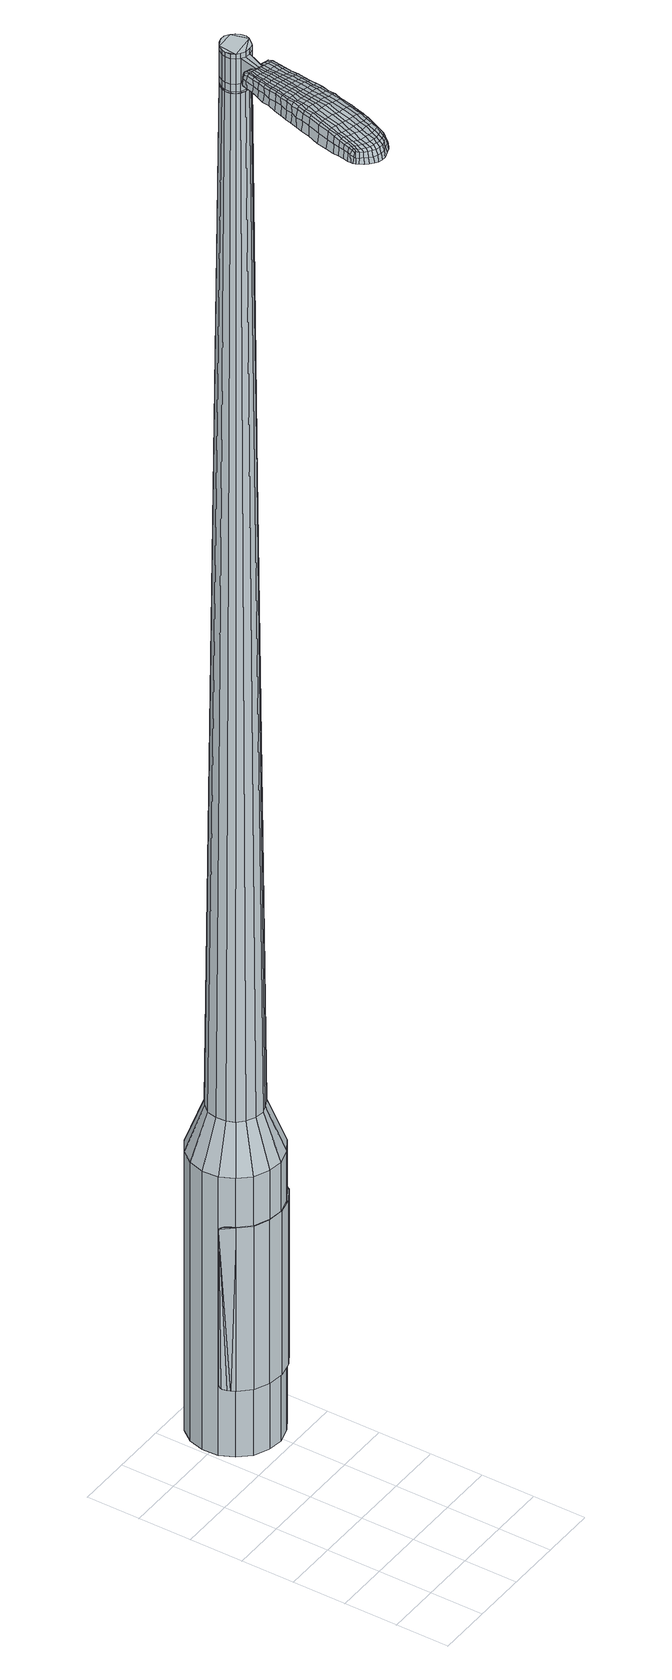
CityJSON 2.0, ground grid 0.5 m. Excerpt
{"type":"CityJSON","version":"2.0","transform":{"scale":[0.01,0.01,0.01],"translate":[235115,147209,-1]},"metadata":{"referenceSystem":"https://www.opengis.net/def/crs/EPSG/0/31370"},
"CityObjects":{
"object1":{"type":"GenericCityObject","attributes":{"cluster":359,"mean_distance_to_centroid":0.32,"new_centroid_x":235115.94,"new_centroid_y":147211.55,"mean_distance_to_camera":8.25,"H1":0.572,"H2":-12.53,"Z_final":112.65,"cluster2":-1,"proj_x":235111.72,"proj_y":147210.34,"id_line":88332,"bearing_l":344.05,"distance":4.39,"orientation":"right","G_obj":254.05},"geometry":[{"type":"MultiSurface","lod":"2","boundaries":[[[0,1,2,3]],[[1,4,5,2]],[[4,6,7,5]],[[6,8,9,7]],[[8,10,11,9]],[[10,12,13,11]],[[12,14,15,13]],[[14,16,17,15]],[[16,18,19,17]],[[18,20,21,19]],[[20,22,23,21]],[[22,24,25,23]],[[24,26,27,25]],[[26,28,29,27]],[[28,30,31,29]],[[30,32,33,31]],[[32,34,35,33]],[[34,0,3,35]],[[36,37,38,39]],[[38,40,41,42]],[[41,43,42]],[[42,44,45,46]],[[45,47,46]],[[46,48,49,50]],[[49,51,50]],[[42,46,50,38]],[[50,52,39,38]],[[53,36,39]],[[2,5,7,35]],[[7,9,11,15]],[[11,13,15]],[[15,17,19,23]],[[19,21,23]],[[23,25,27,31]],[[27,29,31]],[[15,23,31,7]],[[31,33,35,7]],[[3,2,35]],[[1,0,54,55]],[[0,34,56,54]],[[34,32,57,56]],[[32,30,58,57]],[[30,28,59,58]],[[28,26,60,59]],[[26,24,61,60]],[[24,22,62,61]],[[22,20,63,62]],[[20,18,64,63]],[[18,16,65,64]],[[16,14,66,65]],[[14,12,67,66]],[[12,10,68,67]],[[10,8,69,68]],[[8,6,70,69]],[[6,4,71,70]],[[4,1,55,71]],[[55,54,72,73]],[[54,56,74,72]],[[56,57,75,74]],[[57,58,76,75]],[[58,59,77,76]],[[59,60,78,77]],[[60,61,79,78]],[[61,62,80,79]],[[62,63,81,80]],[[63,64,82,81]],[[64,65,83,82]],[[65,66,84,83]],[[66,67,85,84]],[[67,68,86,85]],[[68,69,87,86]],[[69,70,88,87]],[[70,71,89,88]],[[71,55,73,89]],[[90,91,92,93]],[[94,95,91,90]],[[96,97,95,94]],[[76,98,97,96]],[[77,99,98,76]],[[100,101,99,77]],[[79,102,101,100]],[[80,103,102,79]],[[81,104,103,80]],[[105,106,104,81]],[[107,108,106,105]],[[109,110,108,107]],[[85,111,110,109]],[[112,113,111,85]],[[87,114,113,112]],[[115,116,114,87]],[[89,117,116,115]],[[93,92,117,89]],[[118,119,120,121]],[[122,118,121,123]],[[124,122,123,125]],[[126,124,125,127]],[[128,126,127,129]],[[130,128,129,131]],[[132,130,131,133]],[[134,132,133,135]],[[136,134,135,137]],[[138,136,137,139]],[[140,138,139,141]],[[142,140,141,143]],[[144,142,143,145]],[[146,144,145,147]],[[148,146,147,149]],[[150,148,149,151]],[[73,72,90,93]],[[72,74,94,90]],[[74,75,96,94]],[[75,76,96]],[[78,100,77]],[[78,79,100]],[[82,105,81]],[[82,83,107,105]],[[83,84,109,107]],[[84,85,109]],[[86,112,85]],[[86,87,112]],[[88,115,87]],[[88,89,115]],[[73,93,89]],[[152,153,92,91]],[[153,117,92]],[[154,116,117]],[[154,114,116]],[[155,113,114]],[[155,111,113]],[[156,110,111]],[[156,157,108,110]],[[157,158,106,108]],[[158,104,106]],[[159,101,102]],[[159,99,101]],[[160,97,98]],[[160,161,95,97]],[[161,152,91,95]],[[39,52,150,162]],[[153,152,163,151]],[[53,39,162,119]],[[152,161,120,163]],[[36,53,119,118]],[[161,160,121,120]],[[37,36,118,122]],[[160,98,123,121]],[[38,37,122,124]],[[98,99,125,123]],[[40,38,124,126]],[[99,159,127,125]],[[41,40,126,128]],[[159,102,129,127]],[[43,41,128,130]],[[102,103,131,129]],[[42,43,130,132]],[[103,104,133,131]],[[44,42,132,134]],[[104,158,135,133]],[[45,44,134,136]],[[158,157,137,135]],[[47,45,136,138]],[[157,156,139,137]],[[46,47,138,140]],[[156,111,141,139]],[[48,46,140,142]],[[111,155,143,141]],[[49,48,142,144]],[[155,114,145,143]],[[51,49,144,146]],[[114,154,147,145]],[[50,51,146,148]],[[154,117,149,147]],[[52,50,148,150]],[[117,153,151,149]],[[150,151,164,165]],[[151,163,166,164]],[[163,120,167,166]],[[120,119,168,167]],[[119,162,169,168]],[[162,150,165,169]],[[170,171,172,173]],[[174,170,173,175]],[[170,174,176,177]],[[171,170,177,178]],[[179,180,181,182]],[[183,179,182,184]],[[179,183,185,186]],[[180,179,186,187]],[[188,189,190,191]],[[192,188,191,193]],[[188,192,194,195]],[[189,188,195,196]],[[197,198,199,200]],[[201,197,200,202]],[[197,201,203,204]],[[198,197,204,205]],[[206,207,208,209]],[[210,206,209,211]],[[206,210,212,213]],[[207,206,213,214]],[[215,216,217,218]],[[219,215,218,220]],[[215,219,221,222]],[[216,215,222,223]],[[224,225,226,227]],[[216,224,227,217]],[[224,216,223,228]],[[225,224,228,229]],[[230,231,232,233]],[[225,230,233,226]],[[230,225,229,234]],[[231,230,234,235]],[[236,174,175,237]],[[231,236,237,232]],[[236,231,235,238]],[[174,236,238,176]],[[239,240,241,242]],[[243,239,242,244]],[[239,243,245,246]],[[240,239,246,247]],[[248,249,250,251]],[[240,248,251,241]],[[248,240,247,252]],[[249,248,252,253]],[[254,255,256,257]],[[249,254,257,250]],[[254,249,253,258]],[[255,254,258,259]],[[260,261,262,263]],[[255,260,263,256]],[[260,255,259,264]],[[261,260,264,265]],[[266,171,178,267]],[[261,266,267,262]],[[266,261,265,268]],[[171,266,268,172]],[[269,270,271,272]],[[273,269,272,274]],[[269,273,275,276]],[[270,269,276,277]],[[278,279,280,281]],[[270,278,281,271]],[[278,270,277,282]],[[279,278,282,283]],[[284,285,286,287]],[[279,284,287,280]],[[284,279,283,288]],[[285,284,288,289]],[[290,183,184,291]],[[285,290,291,286]],[[290,285,289,292]],[[183,290,292,185]],[[293,294,295,296]],[[297,293,296,298]],[[293,297,299,300]],[[294,293,300,301]],[[302,303,304,305]],[[294,302,305,295]],[[302,294,301,306]],[[303,302,306,307]],[[308,309,310,311]],[[303,308,311,304]],[[308,303,307,312]],[[309,308,312,313]],[[314,315,316,317]],[[309,314,317,310]],[[314,309,313,318]],[[315,314,318,319]],[[320,180,187,321]],[[315,320,321,316]],[[320,315,319,322]],[[180,320,322,181]],[[323,209,208,324]],[[325,323,324,326]],[[323,325,327,328]],[[209,323,328,211]],[[329,325,326,330]],[[331,329,330,332]],[[329,331,333,334]],[[325,329,334,327]],[[335,331,332,336]],[[337,335,336,338]],[[335,337,339,340]],[[331,335,340,333]],[[341,337,338,342]],[[343,341,342,344]],[[341,343,345,346]],[[337,341,346,339]],[[347,343,344,348]],[[198,347,348,199]],[[347,198,205,349]],[[343,347,349,345]],[[350,351,196,195]],[[352,350,195,194]],[[350,352,353,354]],[[351,350,354,355]],[[356,357,355,354]],[[358,356,354,353]],[[356,358,359,360]],[[357,356,360,361]],[[362,363,361,360]],[[364,362,360,359]],[[362,364,365,366]],[[363,362,366,367]],[[368,369,367,366]],[[370,368,366,365]],[[368,370,203,201]],[[369,368,201,202]],[[371,372,373,374]],[[273,371,374,275]],[[371,273,274,375]],[[372,371,375,376]],[[377,192,193,378]],[[372,377,378,373]],[[377,372,376,379]],[[192,377,379,194]],[[380,381,382,383]],[[219,380,383,221]],[[380,219,220,384]],[[381,380,384,385]],[[386,387,388,389]],[[381,386,389,382]],[[386,381,385,390]],[[387,386,390,391]],[[392,189,196,393]],[[387,392,393,388]],[[392,387,391,394]],[[189,392,394,190]],[[395,396,397,398]],[[177,395,398,178]],[[395,177,176,399]],[[396,395,399,400]],[[401,402,403,404]],[[396,401,404,397]],[[401,396,400,405]],[[402,401,405,406]],[[407,200,199,408]],[[402,407,408,403]],[[407,402,406,409]],[[200,407,409,202]],[[410,411,412,413]],[[182,410,413,184]],[[410,182,181,414]],[[411,410,414,415]],[[416,204,203,417]],[[411,416,417,412]],[[416,411,415,418]],[[204,416,418,205]],[[419,420,421,422]],[[297,419,422,299]],[[419,297,298,423]],[[420,419,423,424]],[[425,210,211,426]],[[420,425,426,421]],[[425,420,424,427]],[[210,425,427,212]],[[428,429,430,431]],[[243,428,431,245]],[[428,243,244,432]],[[429,428,432,433]],[[434,435,436,437]],[[429,434,437,430]],[[434,429,433,438]],[[435,434,438,439]],[[440,207,214,441]],[[435,440,441,436]],[[440,435,439,442]],[[207,440,442,208]],[[443,444,433,432]],[[242,443,432,244]],[[443,242,241,445]],[[444,443,445,446]],[[447,448,439,438]],[[444,447,438,433]],[[447,444,446,449]],[[448,447,449,450]],[[451,324,208,442]],[[448,451,442,439]],[[451,448,450,452]],[[324,451,452,326]],[[453,454,455,456]],[[300,453,456,301]],[[453,300,299,422]],[[454,453,422,421]],[[457,328,327,458]],[[454,457,458,455]],[[457,454,421,426]],[[328,457,426,211]],[[459,460,446,445]],[[251,459,445,241]],[[459,251,250,461]],[[460,459,461,462]],[[463,464,450,449]],[[460,463,449,446]],[[463,460,462,465]],[[464,463,465,466]],[[467,330,326,452]],[[464,467,452,450]],[[467,464,466,468]],[[330,467,468,332]],[[469,470,471,472]],[[306,469,472,307]],[[469,306,301,456]],[[470,469,456,455]],[[473,334,333,474]],[[470,473,474,471]],[[473,470,455,458]],[[334,473,458,327]],[[475,476,462,461]],[[257,475,461,250]],[[475,257,256,477]],[[476,475,477,478]],[[479,480,466,465]],[[476,479,465,462]],[[479,476,478,481]],[[480,479,481,482]],[[483,336,332,468]],[[480,483,468,466]],[[483,480,482,484]],[[336,483,484,338]],[[485,486,487,488]],[[312,485,488,313]],[[485,312,307,472]],[[486,485,472,471]],[[489,340,339,490]],[[486,489,490,487]],[[489,486,471,474]],[[340,489,474,333]],[[491,492,478,477]],[[263,491,477,256]],[[491,263,262,493]],[[492,491,493,494]],[[495,496,482,481]],[[492,495,481,478]],[[495,492,494,497]],[[496,495,497,498]],[[499,342,338,484]],[[496,499,484,482]],[[499,496,498,500]],[[342,499,500,344]],[[501,502,503,504]],[[318,501,504,319]],[[501,318,313,488]],[[502,501,488,487]],[[505,346,345,506]],[[502,505,506,503]],[[505,502,487,490]],[[346,505,490,339]],[[507,508,494,493]],[[267,507,493,262]],[[507,267,178,398]],[[508,507,398,397]],[[509,510,498,497]],[[508,509,497,494]],[[509,508,397,404]],[[510,509,404,403]],[[511,348,344,500]],[[510,511,500,498]],[[511,510,403,408]],[[348,511,408,199]],[[512,513,415,414]],[[322,512,414,181]],[[512,322,319,504]],[[513,512,504,503]],[[514,349,205,418]],[[513,514,418,415]],[[514,513,503,506]],[[349,514,506,345]],[[515,516,376,375]],[[272,515,375,274]],[[515,272,271,517]],[[516,515,517,518]],[[519,352,194,379]],[[516,519,379,376]],[[519,516,518,520]],[[352,519,520,353]],[[521,522,523,524]],[[222,521,524,223]],[[521,222,221,383]],[[522,521,383,382]],[[525,526,527,528]],[[522,525,528,523]],[[525,522,382,389]],[[526,525,389,388]],[[529,351,355,530]],[[526,529,530,527]],[[529,526,388,393]],[[351,529,393,196]],[[531,532,518,517]],[[281,531,517,271]],[[531,281,280,533]],[[532,531,533,534]],[[535,358,353,520]],[[532,535,520,518]],[[535,532,534,536]],[[358,535,536,359]],[[537,538,539,540]],[[228,537,540,229]],[[537,228,223,524]],[[538,537,524,523]],[[541,542,543,544]],[[538,541,544,539]],[[541,538,523,528]],[[542,541,528,527]],[[545,357,361,546]],[[542,545,546,543]],[[545,542,527,530]],[[357,545,530,355]],[[547,548,534,533]],[[287,547,533,280]],[[547,287,286,549]],[[548,547,549,550]],[[551,364,359,536]],[[548,551,536,534]],[[551,548,550,552]],[[364,551,552,365]],[[553,554,555,556]],[[234,553,556,235]],[[553,234,229,540]],[[554,553,540,539]],[[557,558,559,560]],[[554,557,560,555]],[[557,554,539,544]],[[558,557,544,543]],[[561,363,367,562]],[[558,561,562,559]],[[561,558,543,546]],[[363,561,546,361]],[[563,564,550,549]],[[291,563,549,286]],[[563,291,184,413]],[[564,563,413,412]],[[565,370,365,552]],[[564,565,552,550]],[[565,564,412,417]],[[370,565,417,203]],[[566,567,400,399]],[[238,566,399,176]],[[566,238,235,556]],[[567,566,556,555]],[[568,569,406,405]],[[567,568,405,400]],[[568,567,555,560]],[[569,568,560,559]],[[570,369,202,409]],[[569,570,409,406]],[[570,569,559,562]],[[369,570,562,367]],[[571,572,573,574]],[[574,573,575,576]],[[577,575,573,578]],[[578,573,572,579]],[[580,581,582,583]],[[583,582,584,585]],[[586,584,582,587]],[[587,582,581,588]],[[589,590,591,592]],[[592,591,593,594]],[[595,593,591,596]],[[596,591,590,597]],[[598,599,600,601]],[[601,600,602,603]],[[604,602,600,605]],[[605,600,599,606]],[[607,608,609,610]],[[610,609,611,612]],[[613,611,609,614]],[[614,609,608,615]],[[616,617,618,619]],[[619,618,620,621]],[[622,620,618,623]],[[623,618,617,624]],[[625,626,627,628]],[[628,627,617,616]],[[624,617,627,629]],[[629,627,626,630]],[[631,632,633,634]],[[634,633,626,625]],[[630,626,633,635]],[[635,633,632,636]],[[576,575,637,638]],[[638,637,632,631]],[[636,632,637,639]],[[639,637,575,577]],[[640,641,642,643]],[[643,642,644,645]],[[646,644,642,647]],[[647,642,641,648]],[[649,650,651,652]],[[652,651,641,640]],[[648,641,651,653]],[[653,651,650,654]],[[655,656,657,658]],[[658,657,650,649]],[[654,650,657,659]],[[659,657,656,660]],[[661,662,663,664]],[[664,663,656,655]],[[660,656,663,665]],[[665,663,662,666]],[[579,572,667,668]],[[668,667,662,661]],[[666,662,667,669]],[[669,667,572,571]],[[670,671,672,673]],[[673,672,674,675]],[[676,674,672,677]],[[677,672,671,678]],[[679,680,681,682]],[[682,681,671,670]],[[678,671,681,683]],[[683,681,680,684]],[[685,686,687,688]],[[688,687,680,679]],[[684,680,687,689]],[[689,687,686,690]],[[585,584,691,692]],[[692,691,686,685]],[[690,686,691,693]],[[693,691,584,586]],[[694,695,696,697]],[[697,696,698,699]],[[700,698,696,701]],[[701,696,695,702]],[[703,704,705,706]],[[706,705,695,694]],[[702,695,705,707]],[[707,705,704,708]],[[709,710,711,712]],[[712,711,704,703]],[[708,704,711,713]],[[713,711,710,714]],[[715,716,717,718]],[[718,717,710,709]],[[714,710,717,719]],[[719,717,716,720]],[[588,581,721,722]],[[722,721,716,715]],[[720,716,721,723]],[[723,721,581,580]],[[607,610,724,725]],[[725,724,726,727]],[[728,726,724,729]],[[729,724,610,612]],[[727,726,730,731]],[[731,730,732,733]],[[734,732,730,735]],[[735,730,726,728]],[[733,732,736,737]],[[737,736,738,739]],[[740,738,736,741]],[[741,736,732,734]],[[739,738,742,743]],[[743,742,744,745]],[[746,744,742,747]],[[747,742,738,740]],[[745,744,748,749]],[[749,748,599,598]],[[606,599,748,750]],[[750,748,744,746]],[[597,751,752,596]],[[596,752,753,595]],[[754,753,752,755]],[[755,752,751,756]],[[756,757,758,755]],[[755,758,759,754]],[[760,759,758,761]],[[761,758,757,762]],[[762,763,764,761]],[[761,764,765,760]],[[766,765,764,767]],[[767,764,763,768]],[[768,769,770,767]],[[767,770,771,766]],[[604,771,770,602]],[[602,770,769,603]],[[772,773,774,775]],[[775,774,674,676]],[[675,674,774,776]],[[776,774,773,777]],[[594,593,778,779]],[[779,778,773,772]],[[777,773,778,780]],[[780,778,593,595]],[[781,782,783,784]],[[784,783,620,622]],[[621,620,783,785]],[[785,783,782,786]],[[787,788,789,790]],[[790,789,782,781]],[[786,782,789,791]],[[791,789,788,792]],[[597,590,793,794]],[[794,793,788,787]],[[792,788,793,795]],[[795,793,590,589]],[[796,797,798,799]],[[799,798,578,579]],[[577,578,798,800]],[[800,798,797,801]],[[802,803,804,805]],[[805,804,797,796]],[[801,797,804,806]],[[806,804,803,807]],[[598,601,808,809]],[[809,808,803,802]],[[807,803,808,810]],[[810,808,601,603]],[[811,812,813,814]],[[814,813,583,585]],[[580,583,813,815]],[[815,813,812,816]],[[604,605,817,818]],[[818,817,812,811]],[[816,812,817,819]],[[819,817,605,606]],[[820,821,822,823]],[[823,822,698,700]],[[699,698,822,824]],[[824,822,821,825]],[[612,611,826,827]],[[827,826,821,820]],[[825,821,826,828]],[[828,826,611,613]],[[829,830,831]],[[831,830,644,646]],[[645,644,830,832]],[[832,830,833]],[[834,835,836,837]],[[837,836,830,829]],[[833,830,836,838]],[[838,836,835,839]],[[615,608,840,841]],[[841,840,835,834]],[[839,835,840,842]],[[842,840,608,607]],[[833,843,844,832]],[[832,844,643,645]],[[640,643,844,845]],[[844,843,845]],[[839,846,847,838]],[[838,847,843,833]],[[845,843,847,848]],[[848,847,846,849]],[[607,725,850,842]],[[842,850,846,839]],[[849,846,850,851]],[[851,850,725,727]],[[852,853,854,855]],[[855,854,701,702]],[[700,701,854,823]],[[823,854,853,820]],[[728,729,856,857]],[[857,856,853,852]],[[820,853,856,827]],[[827,856,729,612]],[[858,859,845]],[[845,859,652,640]],[[649,652,859,860]],[[860,859,858,861]],[[849,862,863,848]],[[848,863,858,845]],[[861,858,863,864]],[[864,863,862,865]],[[727,731,866,851]],[[851,866,862,849]],[[865,862,866,867]],[[867,866,731,733]],[[868,869,870,871]],[[871,870,707,708]],[[702,707,870,855]],[[855,870,869,852]],[[734,735,872,873]],[[873,872,869,868]],[[852,869,872,857]],[[857,872,735,728]],[[861,874,875,860]],[[860,875,658,649]],[[655,658,875,876]],[[876,875,874,877]],[[865,878,879,864]],[[864,879,874,861]],[[877,874,879,880]],[[880,879,878,881]],[[733,737,882,867]],[[867,882,878,865]],[[881,878,882,883]],[[883,882,737,739]],[[884,885,886,887]],[[887,886,713,714]],[[708,713,886,871]],[[871,886,885,868]],[[740,741,888,889]],[[889,888,885,884]],[[868,885,888,873]],[[873,888,741,734]],[[877,890,891,876]],[[876,891,664,655]],[[661,664,891,892]],[[892,891,890,893]],[[881,894,895,880]],[[880,895,890,877]],[[893,890,895,896]],[[896,895,894,897]],[[739,743,898,883]],[[883,898,894,881]],[[897,894,898,899]],[[899,898,743,745]],[[900,901,902,903]],[[903,902,719,720]],[[714,719,902,887]],[[887,902,901,884]],[[746,747,904,905]],[[905,904,901,900]],[[884,901,904,889]],[[889,904,747,740]],[[893,906,907,892]],[[892,907,668,661]],[[579,668,907,799]],[[799,907,906,796]],[[897,908,909,896]],[[896,909,906,893]],[[796,906,909,805]],[[805,909,908,802]],[[745,749,910,899]],[[899,910,908,897]],[[802,908,910,809]],[[809,910,749,598]],[[816,911,912,815]],[[815,912,723,580]],[[720,723,912,903]],[[903,912,911,900]],[[606,750,913,819]],[[819,913,911,816]],[[900,911,913,905]],[[905,913,750,746]],[[777,914,915,776]],[[776,915,673,675]],[[670,673,915,916]],[[916,915,914,917]],[[595,753,918,780]],[[780,918,914,777]],[[917,914,918,919]],[[919,918,753,754]],[[920,921,922,923]],[[923,922,623,624]],[[622,623,922,784]],[[784,922,921,781]],[[924,925,926,927]],[[927,926,921,920]],[[781,921,926,790]],[[790,926,925,787]],[[756,751,928,929]],[[929,928,925,924]],[[787,925,928,794]],[[794,928,751,597]],[[917,930,931,916]],[[916,931,682,670]],[[679,682,931,932]],[[932,931,930,933]],[[754,759,934,919]],[[919,934,930,917]],[[933,930,934,935]],[[935,934,759,760]],[[936,937,938,939]],[[939,938,629,630]],[[624,629,938,923]],[[923,938,937,920]],[[940,941,942,943]],[[943,942,937,936]],[[920,937,942,927]],[[927,942,941,924]],[[762,757,944,945]],[[945,944,941,940]],[[924,941,944,929]],[[929,944,757,756]],[[933,946,947,932]],[[932,947,688,679]],[[685,688,947,948]],[[948,947,946,949]],[[760,765,950,935]],[[935,950,946,933]],[[949,946,950,951]],[[951,950,765,766]],[[952,953,954,955]],[[955,954,635,636]],[[630,635,954,939]],[[939,954,953,936]],[[956,957,958,959]],[[959,958,953,952]],[[936,953,958,943]],[[943,958,957,940]],[[768,763,960,961]],[[961,960,957,956]],[[940,957,960,945]],[[945,960,763,762]],[[949,962,963,948]],[[948,963,692,685]],[[585,692,963,814]],[[814,963,962,811]],[[766,771,964,951]],[[951,964,962,949]],[[811,962,964,818]],[[818,964,771,604]],[[801,965,966,800]],[[800,966,639,577]],[[636,639,966,955]],[[955,966,965,952]],[[807,967,968,806]],[[806,968,965,801]],[[952,965,968,959]],[[959,968,967,956]],[[603,769,969,810]],[[810,969,967,807]],[[956,967,969,961]],[[961,969,769,768]],[[571,574,173,172]],[[574,576,175,173]],[[586,587,186,185]],[[587,588,187,186]],[[589,592,191,190]],[[592,594,193,191]],[[613,614,213,212]],[[614,615,214,213]],[[616,619,218,217]],[[619,621,220,218]],[[625,628,227,226]],[[628,616,217,227]],[[631,634,233,232]],[[634,625,226,233]],[[576,638,237,175]],[[638,631,232,237]],[[646,647,246,245]],[[647,648,247,246]],[[648,653,252,247]],[[653,654,253,252]],[[654,659,258,253]],[[659,660,259,258]],[[660,665,264,259]],[[665,666,265,264]],[[666,669,268,265]],[[669,571,172,268]],[[676,677,276,275]],[[677,678,277,276]],[[678,683,282,277]],[[683,684,283,282]],[[684,689,288,283]],[[689,690,289,288]],[[690,693,292,289]],[[693,586,185,292]],[[694,697,296,295]],[[697,699,298,296]],[[703,706,305,304]],[[706,694,295,305]],[[709,712,311,310]],[[712,703,304,311]],[[715,718,317,316]],[[718,709,310,317]],[[588,722,321,187]],[[722,715,316,321]],[[772,775,374,373]],[[775,676,275,374]],[[594,779,378,193]],[[779,772,373,378]],[[621,785,384,220]],[[785,786,385,384]],[[786,791,390,385]],[[791,792,391,390]],[[792,795,394,391]],[[795,589,190,394]],[[699,824,423,298]],[[824,825,424,423]],[[825,828,427,424]],[[828,613,212,427]],[[829,831,431,430]],[[831,646,245,431]],[[834,837,437,436]],[[837,829,430,437]],[[615,841,441,214]],[[841,834,436,441]],[[970,971,972,973]],[[974,975,973,972]],[[976,977,978,979]],[[980,981,982,983]],[[971,984,985,972]],[[986,974,972,985]],[[987,976,979,988]],[[989,990,981,980]],[[984,991,992,985]],[[992,993,986,985]],[[994,987,988,995]],[[996,990,989,997]],[[991,998,999,992]],[[999,1000,993,992]],[[1001,994,995,1002]],[[1003,996,997,1004]],[[1005,1006,1007,1008]],[[1009,1010,1006,1005]],[[1009,1011,1012,1010]],[[1011,1013,1014,1012]],[[1015,1016,1017,1018]],[[1019,1020,1016,1015]],[[1021,1022,1020,1019]],[[1023,1024,1022,1021]],[[1018,1007,1006,1015]],[[1015,1006,1010,1019]],[[1010,1012,1021,1019]],[[1012,1014,1023,1021]],[[979,978,975,974]],[[988,979,974,986]],[[993,995,988,986]],[[1000,1002,995,993]],[[980,983,977,976]],[[989,980,976,987]],[[997,989,987,994]],[[1004,997,994,1001]],[[981,1005,1008,982]],[[990,1009,1005,981]],[[1011,1009,990,996]],[[1013,1011,996,1003]],[[1025,1026,1027,1028]],[[1027,1029,1030,1031]],[[1027,1031,1032,1033]],[[1027,1033,1028]],[[1034,1025,1028,1035]],[[1036,1035,1028,1037]],[[1038,1037,1028]],[[1039,1027,1026,1040]],[[1041,1039,1040,1042]],[[1043,1041,1042,1044]],[[1045,1043,1044,1046]],[[1047,1045,1046,1048]],[[1048,1049,1050,1051]],[[1048,1051,1052,1053]],[[1048,1053,1054,1055]],[[1054,1056,1057,1058]],[[1054,1058,1059,1060]],[[1054,1060,1055]],[[1048,1055,1047]],[[1061,1062,1026,1025]],[[1063,1064,1029,1027]],[[1065,1066,1038,1028]],[[1062,1067,1040,1026]],[[1068,1063,1027,1039]],[[1067,1069,1042,1040]],[[1070,1068,1039,1041]],[[1069,1071,1044,1042]],[[1072,1070,1041,1043]],[[1071,1073,1046,1044]],[[1074,1072,1043,1045]],[[1073,1075,1048,1046]],[[1076,1074,1045,1047]],[[1075,1077,1049,1048]],[[1078,1079,1056,1054]],[[1080,1076,1047,1055]],[[1050,1049,1077,1081]],[[1051,1050,1081,1082]],[[1052,1051,1082,1083]],[[1053,1052,1083,1084]],[[1054,1053,1084,1078]],[[1085,1061,1025,1034]],[[1086,1085,1034,1035]],[[1087,1086,1035,1036]],[[1088,1087,1036,1037]],[[1066,1088,1037,1038]],[[1030,1029,1064,1089]],[[1057,1056,1079,1090]],[[1031,1030,1089,1091]],[[1032,1031,1091,1092]],[[1033,1032,1092,1093]],[[1028,1033,1093,1065]],[[1058,1057,1090,1094]],[[1059,1058,1094,1095]],[[1060,1059,1095,1096]],[[1055,1060,1096,1080]]]}]}
},
"vertices":[
[84,212,384],[70,218,384],[70,218,96],[84,212,96],[60,229,384],[60,229,96],[54,242,384],[54,242,96],[53,257,384],[53,257,96],[57,271,384],[57,271,96],[66,283,384],[66,283,96],[78,291,384],[78,291,96],[92,295,384],[92,295,96],[107,293,384],[107,293,96],[120,287,384],[120,287,96],[130,276,384],[130,276,96],[136,263,384],[136,263,96],[137,248,384],[137,248,96],[133,234,384],[133,234,96],[125,222,384],[125,222,96],[112,214,384],[112,214,96],[98,210,384],[98,210,96],[101,240,1524],[104,243,1524],[107,247,1524],[91,240,1524],[109,251,1524],[108,256,1524],[103,263,1524],[106,260,1524],[99,266,1524],[94,266,1524],[86,262,1524],[90,265,1524],[83,258,1524],[82,254,1524],[84,245,1524],[82,249,1524],[87,242,1524],[96,239,1524],[88,228,429],[80,232,429],[97,227,429],[105,230,429],[113,234,429],[118,242,429],[120,250,429],[120,259,429],[116,267,429],[110,273,429],[102,277,429],[93,278,429],[85,276,429],[78,271,429],[72,264,429],[70,255,429],[71,246,429],[74,238,429],[91,240,1483],[87,242,1483],[96,239,1483],[101,240,1483],[104,243,1483],[107,247,1483],[109,251,1483],[108,256,1483],[106,260,1483],[103,263,1483],[99,266,1483],[94,266,1483],[90,265,1483],[86,262,1483],[83,258,1483],[82,254,1483],[82,249,1483],[84,245,1483],[92,240,1483],[92,240,1485],[88,242,1485],[88,242,1483],[96,240,1483],[96,240,1485],[100,241,1483],[100,241,1485],[104,243,1485],[107,247,1485],[108,251,1483],[108,251,1485],[108,256,1485],[106,260,1485],[103,263,1485],[99,265,1483],[99,265,1485],[94,265,1483],[94,265,1485],[90,264,1483],[90,264,1485],[86,262,1485],[84,258,1483],[84,258,1485],[82,254,1485],[83,249,1483],[83,249,1485],[84,245,1485],[101,240,1519],[96,239,1519],[96,239,1493],[101,240,1493],[104,243,1519],[104,243,1493],[107,247,1519],[107,247,1493],[109,251,1519],[109,251,1493],[108,256,1519],[108,256,1493],[106,260,1519],[106,260,1493],[103,263,1519],[103,263,1493],[99,266,1519],[99,266,1493],[94,266,1519],[94,266,1493],[90,265,1519],[90,265,1493],[86,262,1519],[86,262,1493],[83,258,1519],[83,258,1493],[82,254,1519],[82,254,1493],[82,249,1519],[82,249,1493],[84,245,1519],[84,245,1493],[87,242,1519],[87,242,1493],[91,240,1485],[87,242,1485],[82,249,1485],[83,258,1485],[90,265,1485],[94,266,1485],[99,266,1485],[109,251,1485],[101,240,1485],[96,239,1485],[91,240,1519],[91,240,1493],[83,223,1513],[83,223,1518],[86,222,1513],[89,221,1513],[89,221,1518],[86,222,1518],[47,156,1519],[49,163,1518],[48,162,1509],[45,155,1510],[45,148,1519],[43,147,1510],[46,148,1526],[49,156,1525],[51,163,1525],[84,145,1519],[86,152,1518],[85,153,1525],[83,146,1525],[82,137,1519],[81,138,1526],[83,135,1510],[85,143,1510],[87,150,1509],[47,79,1519],[44,80,1519],[43,79,1513],[47,78,1513],[51,79,1519],[51,78,1513],[52,81,1524],[48,81,1524],[44,82,1524],[67,151,1530],[69,158,1529],[66,159,1529],[64,151,1530],[65,142,1531],[62,143,1531],[69,141,1530],[71,150,1530],[73,157,1529],[89,228,1512],[87,229,1512],[87,228,1517],[89,227,1517],[92,227,1512],[92,226,1517],[92,226,1506],[89,227,1506],[86,228,1506],[32,99,1519],[33,102,1519],[31,101,1512],[31,98,1512],[32,96,1518],[31,96,1512],[33,96,1522],[33,98,1523],[34,102,1524],[34,107,1519],[35,112,1519],[33,111,1512],[32,106,1512],[35,107,1524],[36,112,1525],[36,118,1519],[38,125,1519],[36,125,1511],[34,117,1511],[37,118,1526],[40,126,1526],[41,136,1519],[39,136,1510],[43,137,1526],[71,226,1513],[69,218,1513],[70,219,1518],[73,226,1517],[74,231,1512],[74,230,1516],[72,230,1506],[70,225,1507],[68,218,1507],[66,211,1514],[64,204,1515],[65,205,1520],[68,212,1519],[65,211,1507],[62,204,1507],[61,197,1515],[59,190,1516],[61,191,1522],[63,198,1521],[60,197,1508],[57,189,1508],[57,183,1517],[54,176,1517],[56,177,1524],[58,184,1523],[55,182,1508],[52,175,1509],[52,169,1518],[53,170,1524],[50,169,1509],[66,88,1519],[68,91,1519],[66,92,1524],[65,88,1523],[65,86,1518],[64,87,1522],[66,85,1512],[67,87,1512],[69,90,1512],[69,96,1519],[71,101,1519],[70,102,1525],[68,96,1524],[70,94,1512],[73,99,1512],[73,107,1519],[76,114,1519],[75,115,1526],[72,108,1526],[74,105,1511],[77,113,1511],[79,125,1519],[78,127,1526],[80,124,1510],[101,217,1513],[99,210,1513],[100,208,1507],[101,216,1507],[101,223,1512],[102,222,1506],[101,222,1516],[100,218,1517],[98,211,1518],[97,202,1514],[96,195,1515],[97,194,1507],[98,201,1507],[96,203,1519],[95,196,1520],[94,188,1515],[92,180,1516],[93,179,1508],[95,186,1508],[93,189,1521],[91,182,1522],[91,173,1517],[89,166,1517],[90,164,1509],[92,172,1508],[90,175,1523],[88,167,1524],[87,159,1518],[89,157,1509],[86,160,1524],[87,222,1519],[85,223,1519],[85,215,1520],[83,215,1520],[88,214,1520],[90,221,1519],[83,208,1522],[81,208,1522],[81,200,1523],[79,201,1523],[84,199,1523],[86,207,1521],[79,193,1524],[77,194,1524],[77,186,1525],[75,187,1525],[81,185,1525],[82,192,1524],[75,179,1526],[73,180,1526],[73,172,1527],[70,173,1527],[77,171,1527],[79,178,1526],[71,165,1528],[68,166,1528],[75,164,1528],[48,84,1527],[45,85,1527],[52,84,1526],[54,88,1527],[50,88,1528],[46,89,1528],[51,94,1529],[48,95,1529],[56,94,1528],[58,101,1530],[53,101,1530],[50,102,1530],[55,108,1531],[52,109,1531],[60,108,1530],[62,116,1531],[58,117,1531],[54,118,1531],[61,129,1531],[58,130,1531],[65,128,1531],[64,84,1518],[61,82,1519],[61,81,1513],[64,83,1513],[63,86,1523],[61,84,1523],[56,81,1519],[57,80,1513],[56,82,1524],[32,94,1518],[33,91,1518],[34,92,1523],[34,95,1523],[31,93,1513],[32,91,1513],[35,88,1519],[37,85,1519],[38,86,1524],[36,89,1523],[34,87,1513],[37,84,1513],[40,82,1519],[41,84,1524],[40,81,1513],[50,156,1528],[52,155,1528],[55,162,1528],[53,163,1527],[48,148,1528],[50,147,1529],[55,155,1529],[58,153,1530],[60,160,1529],[57,161,1528],[52,146,1529],[55,145,1530],[61,152,1530],[63,159,1529],[58,144,1531],[82,147,1528],[79,148,1529],[77,139,1529],[79,139,1528],[83,154,1527],[81,155,1528],[75,148,1529],[73,140,1530],[77,156,1528],[101,225,1512],[99,225,1512],[98,224,1517],[100,224,1517],[102,224,1506],[99,224,1506],[96,226,1512],[95,225,1517],[96,225,1506],[75,232,1512],[77,232,1512],[76,231,1506],[74,232,1506],[75,231,1517],[77,231,1517],[79,231,1512],[82,230,1512],[81,230,1506],[78,231,1506],[79,230,1517],[82,229,1517],[84,230,1512],[84,229,1506],[84,228,1517],[74,226,1519],[76,225,1519],[72,219,1520],[73,218,1520],[78,225,1519],[80,224,1519],[75,218,1520],[78,217,1520],[83,223,1519],[80,216,1520],[99,219,1519],[97,219,1519],[95,212,1520],[97,211,1520],[94,220,1519],[92,213,1520],[69,212,1521],[71,211,1521],[67,205,1522],[68,204,1522],[73,211,1521],[76,210,1521],[71,203,1522],[73,203,1523],[78,209,1522],[76,202,1523],[95,204,1521],[93,205,1521],[91,197,1522],[93,197,1522],[90,206,1521],[88,198,1522],[64,198,1523],[66,197,1523],[62,191,1524],[64,190,1524],[69,196,1523],[71,196,1524],[66,189,1525],[69,188,1525],[74,195,1524],[72,188,1525],[92,190,1523],[90,190,1523],[88,183,1524],[90,182,1524],[86,191,1524],[84,184,1525],[60,184,1525],[61,183,1525],[57,177,1526],[59,176,1526],[64,182,1526],[67,181,1526],[62,175,1527],[65,174,1527],[70,181,1526],[68,174,1527],[88,175,1525],[86,176,1525],[84,169,1526],[87,168,1526],[83,177,1526],[81,170,1527],[55,170,1527],[57,169,1527],[59,168,1527],[62,167,1528],[65,166,1528],[85,161,1527],[83,162,1527],[79,163,1528],[64,88,1525],[61,86,1525],[65,91,1526],[63,90,1526],[57,85,1526],[58,89,1527],[34,97,1525],[35,95,1525],[36,98,1526],[35,100,1525],[37,92,1525],[39,89,1526],[40,93,1527],[38,96,1526],[42,86,1526],[43,91,1527],[67,96,1526],[65,95,1527],[69,102,1527],[67,101,1528],[60,94,1528],[62,101,1529],[36,105,1526],[37,104,1527],[39,110,1528],[37,111,1527],[39,101,1527],[41,99,1528],[43,106,1529],[41,108,1528],[44,97,1528],[46,104,1530],[71,108,1528],[68,107,1529],[73,116,1528],[71,115,1529],[64,107,1529],[67,116,1530],[39,117,1528],[40,116,1528],[42,124,1529],[41,125,1528],[42,114,1529],[45,112,1530],[48,121,1530],[45,122,1530],[48,111,1530],[51,119,1531],[76,127,1529],[74,127,1529],[70,128,1530],[44,136,1528],[46,135,1529],[48,134,1530],[51,133,1530],[55,132,1531],[49,161,1509],[51,162,1518],[49,155,1518],[47,154,1509],[46,147,1519],[45,146,1510],[48,148,1525],[51,156,1525],[53,162,1525],[83,154,1525],[84,152,1518],[82,145,1518],[81,147,1525],[80,137,1519],[79,138,1525],[81,135,1510],[83,144,1509],[85,151,1509],[44,82,1513],[44,82,1519],[48,81,1519],[47,81,1513],[51,81,1519],[51,81,1513],[51,83,1524],[48,83,1524],[45,84,1524],[66,158,1528],[69,157,1528],[67,150,1529],[64,151,1529],[65,142,1529],[62,142,1529],[68,141,1529],[71,149,1529],[73,156,1528],[86,226,1516],[86,227,1512],[89,226,1512],[88,225,1516],[92,225,1512],[91,224,1516],[92,224,1506],[89,225,1506],[86,226,1506],[33,101,1512],[35,102,1519],[34,98,1518],[33,98,1512],[34,96,1518],[33,96,1512],[35,97,1522],[35,98,1523],[36,102,1523],[35,111,1512],[37,112,1519],[35,106,1519],[34,106,1512],[37,106,1524],[38,112,1525],[38,124,1511],[40,125,1519],[38,117,1519],[36,117,1511],[39,118,1525],[41,125,1526],[43,136,1519],[41,135,1510],[45,136,1526],[72,218,1518],[71,218,1513],[73,225,1513],[74,225,1517],[75,229,1512],[76,228,1515],[74,229,1506],[72,224,1506],[69,217,1507],[67,204,1520],[66,204,1514],[68,211,1514],[70,211,1519],[67,210,1507],[64,203,1507],[62,190,1522],[61,189,1516],[63,196,1515],[65,197,1521],[62,196,1508],[59,189,1508],[58,176,1523],[56,176,1517],[58,182,1516],[60,183,1522],[57,182,1508],[54,175,1508],[54,169,1517],[55,169,1524],[52,168,1509],[65,93,1523],[66,92,1519],[65,89,1518],[64,90,1523],[64,87,1518],[63,88,1522],[65,86,1512],[66,88,1512],[67,91,1512],[69,103,1525],[70,102,1519],[68,96,1519],[67,97,1524],[69,95,1512],[71,100,1512],[73,116,1526],[74,115,1519],[72,107,1519],[70,108,1525],[73,106,1511],[75,113,1511],[77,126,1519],[76,127,1526],[78,124,1510],[98,209,1507],[97,210,1513],[99,217,1513],[99,216,1506],[99,222,1512],[100,221,1506],[99,222,1515],[98,218,1517],[96,211,1518],[95,194,1507],[94,195,1514],[95,203,1514],[96,201,1507],[94,204,1519],[93,196,1520],[91,179,1508],[90,181,1516],[92,188,1515],[93,187,1508],[91,189,1521],[89,182,1522],[88,165,1508],[87,166,1517],[89,174,1516],[90,172,1508],[88,175,1522],[86,168,1523],[86,159,1517],[87,158,1509],[84,161,1524],[87,221,1518],[85,222,1518],[85,214,1519],[83,215,1519],[88,213,1519],[90,220,1518],[83,207,1520],[81,208,1520],[81,200,1521],[79,201,1521],[84,199,1521],[86,206,1520],[79,193,1523],[77,193,1523],[77,186,1524],[74,186,1524],[80,185,1524],[82,192,1523],[75,178,1525],[72,179,1525],[73,171,1526],[70,172,1526],[76,170,1526],[78,178,1525],[71,164,1527],[68,165,1527],[74,163,1527],[45,86,1526],[49,85,1526],[52,85,1525],[53,89,1526],[50,89,1526],[46,90,1526],[48,96,1528],[51,95,1528],[55,95,1527],[57,101,1528],[53,102,1529],[50,103,1529],[52,110,1530],[55,109,1530],[59,108,1529],[62,116,1530],[58,117,1530],[55,118,1530],[58,130,1530],[61,129,1530],[65,129,1530],[61,83,1513],[60,84,1518],[62,86,1518],[63,85,1512],[62,87,1523],[60,86,1523],[56,83,1519],[56,82,1513],[56,84,1523],[36,93,1523],[35,92,1518],[34,94,1518],[35,95,1523],[33,94,1512],[34,92,1512],[39,88,1523],[39,86,1519],[37,89,1519],[38,90,1523],[36,89,1513],[38,86,1513],[41,84,1519],[42,85,1524],[41,83,1513],[55,162,1527],[53,155,1527],[52,156,1527],[54,162,1526],[49,147,1527],[50,147,1528],[60,160,1528],[58,153,1528],[55,154,1528],[57,161,1527],[53,146,1528],[56,145,1529],[61,152,1529],[63,159,1528],[59,143,1529],[76,139,1528],[79,147,1527],[80,147,1527],[78,139,1527],[82,154,1526],[80,154,1527],[75,148,1528],[73,140,1528],[77,155,1527],[98,222,1516],[98,223,1512],[99,223,1512],[99,222,1516],[100,222,1506],[99,222,1506],[95,224,1512],[95,223,1516],[95,223,1506],[75,229,1506],[76,230,1512],[75,230,1506],[76,229,1516],[77,229,1516],[80,228,1506],[81,228,1512],[78,229,1512],[78,228,1506],[79,228,1516],[81,227,1516],[84,228,1512],[83,227,1506],[84,227,1516],[75,224,1518],[75,225,1518],[73,218,1519],[80,223,1518],[78,224,1518],[75,217,1519],[78,216,1519],[82,222,1518],[80,216,1519],[95,211,1519],[96,218,1518],[97,218,1518],[96,211,1519],[93,219,1518],[91,212,1519],[71,211,1520],[70,211,1520],[68,204,1521],[69,203,1521],[76,209,1520],[73,210,1520],[71,203,1521],[73,202,1521],[78,208,1520],[76,201,1521],[91,197,1521],[93,204,1520],[94,204,1520],[92,197,1521],[90,205,1520],[88,198,1521],[66,196,1522],[65,197,1522],[63,190,1523],[64,189,1523],[71,195,1522],[69,196,1522],[66,189,1523],[69,188,1524],[74,194,1523],[72,187,1524],[87,183,1523],[89,190,1522],[90,189,1522],[89,182,1523],[86,191,1522],[84,184,1523],[62,182,1524],[61,183,1524],[58,176,1525],[59,175,1525],[67,181,1525],[64,182,1524],[62,175,1525],[65,174,1526],[70,180,1525],[68,173,1526],[84,168,1525],[86,175,1524],[87,175,1524],[85,168,1525],[82,176,1524],[80,169,1525],[57,169,1526],[56,169,1526],[63,167,1527],[60,168,1526],[65,166,1527],[82,161,1526],[84,161,1526],[78,162,1526],[61,88,1524],[63,89,1524],[64,92,1525],[62,91,1525],[57,86,1525],[58,89,1525],[37,99,1525],[37,95,1524],[36,97,1524],[36,101,1525],[41,93,1526],[40,90,1525],[38,92,1524],[39,96,1525],[42,88,1525],[43,91,1526],[64,96,1526],[66,97,1526],[68,102,1526],[66,102,1527],[60,95,1526],[62,101,1527],[40,110,1527],[38,104,1526],[37,106,1526],[39,111,1526],[44,106,1528],[42,99,1527],[40,102,1526],[42,108,1527],[45,97,1527],[47,104,1528],[68,108,1527],[70,108,1527],[72,116,1527],[70,116,1528],[64,108,1528],[66,116,1529],[43,124,1528],[41,116,1527],[40,117,1527],[42,125,1527],[48,121,1529],[46,112,1529],[43,114,1528],[46,122,1528],[49,111,1529],[51,119,1530],[73,127,1528],[75,127,1528],[69,128,1529],[47,135,1528],[46,136,1528],[52,133,1529],[49,134,1529],[55,131,1530],[74,229,1508],[81,228,1508],[71,197,1509],[63,199,1509],[64,176,1510],[56,178,1510],[52,138,1512],[43,141,1512],[48,158,1511],[57,155,1511],[47,121,1513],[44,108,1514],[36,110,1514],[38,123,1513],[87,226,1508],[78,194,1509],[72,174,1510],[61,136,1512],[66,153,1511],[56,118,1513],[53,105,1514],[94,224,1508],[86,192,1509],[81,171,1510],[70,133,1512],[75,150,1511],[61,103,1514],[65,116,1513],[100,222,1508],[93,190,1509],[89,169,1510],[79,130,1512],[84,148,1511],[70,100,1514],[74,113,1513],[41,95,1514],[41,90,1514],[34,92,1514],[33,97,1514],[49,92,1514],[48,88,1514],[57,90,1514],[55,86,1514],[65,88,1514],[61,84,1514],[42,84,1515],[45,81,1515],[43,81,1515],[38,86,1515],[46,83,1515],[46,80,1515],[51,82,1515],[47,80,1515],[55,81,1515],[48,80,1515],[127,224,334],[125,220,334],[125,220,165],[133,232,171],[127,224,165],[129,227,165],[131,229,166],[132,231,167],[133,232,169],[129,227,334],[131,229,333],[132,231,332],[133,232,331],[133,232,328],[112,212,165],[112,212,334],[98,209,165],[98,209,334],[83,211,165],[83,211,334],[69,217,165],[69,217,334],[59,228,165],[59,228,334],[57,232,334],[56,235,334],[54,238,333],[53,239,332],[53,241,331],[53,241,328],[57,232,165],[53,241,171],[53,241,169],[53,239,167],[54,238,166],[56,235,165],[125,225,334],[123,222,334],[123,222,165],[125,225,165],[131,234,171],[131,234,328],[111,215,334],[111,215,165],[98,212,334],[98,212,165],[84,213,334],[84,213,165],[71,219,334],[71,219,165],[61,229,334],[61,229,165],[60,233,334],[55,242,328],[55,242,171],[60,233,165],[58,236,334],[57,239,333],[56,241,332],[56,242,331],[127,228,334],[129,231,333],[130,232,332],[131,233,331],[127,228,165],[56,242,169],[129,231,166],[130,232,167],[131,233,169],[56,241,167],[57,239,166],[58,236,165]
]}
